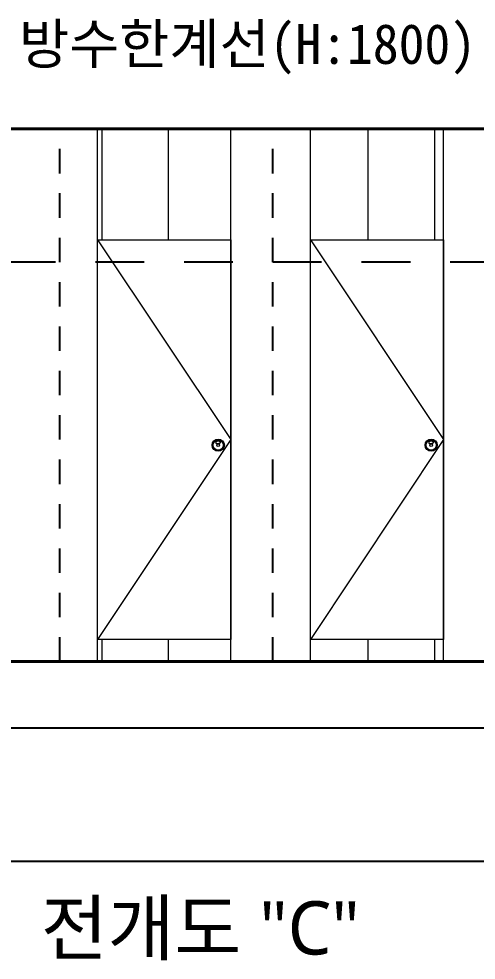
# Model space of a CAD drawing. Header units: millimetres. Extents: x -423835 to -174325, y -1379898 to -1311126.
# Drawn here: x -397087 to -395025, y -1363178 to -1358936 of the extents above; entities that cross this region are included whole.
import ezdxf
from ezdxf.enums import TextEntityAlignment as Align

# ---------------------------------------------------------------- set-up
doc = ezdxf.new("R2010")
doc.units = ezdxf.units.MM
doc.header["$LTSCALE"] = 100
doc.header["$MEASUREMENT"] = 0
doc.linetypes.add('HID', pattern=[2, 1.1, -0.9])
doc.layers.get('0').update_dxf_attribs({"linetype": 'CONTINUOUS'})
doc.layers.get('Defpoints').update_dxf_attribs({"color": 153, "linetype": 'CONTINUOUS'})
for name, color, linetype, lineweight in [('A-DWXK-OPEN', 1, 'HID', 15), ('A-ELEV-LIN1', 2, 'CONTINUOUS', 40), ('A-MKXS-TEXT1', 3, 'CONTINUOUS', 25), ('A-WAXK-PATT', 8, 'CONTINUOUS', 18), ('A-WAXM-CUBI', 6, 'CONTINUOUS', 20), ('A-XXXX-FIN2', 6, 'CONTINUOUS', 20), ('A-XXXX-TXT2', 3, 'CONTINUOUS', 25)]:
    doc.layers.add(name, color=color, linetype=linetype, lineweight=lineweight)
doc.layers.add('A-XXXX-NPLT', color=144, linetype='CONTINUOUS', lineweight=0, plot=False)
doc.layers.add('방수', color=7, linetype='HID')
doc.styles.add('돋움체', font='')
doc.styles.add('맑은 고딕', font='malgun.ttf')
doc.styles.get('돋움체').set_extended_font_data('DotumChe')
pattern_1 = [(90, (-398811.67, -1361832.08), (-300, 2e-14), []), (180, (-398811.7, -1361832.1), (-7e-14, -600), [])]

# ---------------------------------------------------------------- blocks, each defined once
blk = doc.blocks.new('큐비클')
at = {"layer": 'A-DWXK-OPEN', "ltscale": 50}
blk.add_lwpolyline([(0, 1900), (600, 1000), (0, 100)], dxfattribs=at)
at = {"layer": 'A-WAXM-CUBI'}
for p, q in [((0, 0), (0, 2400)), ((600, 0), (600, 2400)), ((532, 987.7), (539.1, 980.6)), ((556, 987.7), (548.9, 980.6))]:
    blk.add_line(p, q, dxfattribs=at)
blk.add_lwpolyline([(600, 100), (0, 100), (0, 1900), (600, 1900)], close=True, dxfattribs=at)
for radius in [27.5, 22.8, 6]:
    blk.add_circle((544, 975), radius, dxfattribs=at)
for radius, start, end in [(17.5, 46.6372, 133.3628), (7.5, 48.8226, 131.1774)]:
    blk.add_arc((544, 975), radius, start, end, dxfattribs=at)

msp = doc.modelspace()

# ---------------------------------------------------------------- hatches: boundary and pattern name
at = {"layer": 'A-WAXK-PATT'}
h = msp.add_hatch(dxfattribs=at)
h.set_pattern_fill('벽타일63', color=256, angle=90)
h.set_pattern_definition(pattern_1)
h.paths.add_polyline_path([(-396131.7, -1359432.1), (-396731.7, -1359432.1), (-396731.7, -1359932.1), (-396131.7, -1359932.1)])
h = msp.add_hatch(dxfattribs=at)
h.set_pattern_fill('벽타일63', color=256, angle=90)
h.set_pattern_definition(pattern_1)
h.paths.add_polyline_path([(-395171.7, -1359432.1), (-395771.7, -1359432.1), (-395771.7, -1359932.1), (-395171.7, -1359932.1)])
h = msp.add_hatch(dxfattribs=at)
h.set_pattern_fill('벽타일63', color=256, angle=90)
h.set_pattern_definition(pattern_1)
h.paths.add_polyline_path([(-396131.7, -1361732.1), (-396731.7, -1361732.1), (-396731.7, -1361832.1), (-396131.7, -1361832.1)])
h = msp.add_hatch(dxfattribs=at)
h.set_pattern_fill('벽타일63', color=256, angle=90)
h.set_pattern_definition(pattern_1)
h.paths.add_polyline_path([(-395171.7, -1361732.1), (-395771.7, -1361732.1), (-395771.7, -1361832.1), (-395171.7, -1361832.1)])

# ---------------------------------------------------------------- linework, layer by layer
at = {"color": 3, "ltscale": 2}
msp.add_line((-423835.4, -1362732.1), (-379750.4, -1362732.1), dxfattribs=at)
at = {"layer": 'A-ELEV-LIN1'}
msp.add_line((-398811.7, -1361832.1), (-393321.7, -1361832.1), dxfattribs=at)
msp.add_lwpolyline([(-393321.7, -1361832.1), (-393321.7, -1359432.1), (-398811.7, -1359432.1), (-398811.7, -1361832.1)], dxfattribs=at)
at = {"layer": 'A-XXXX-FIN2'}
msp.add_line((-391891.7, -1361832.1), (-400141.7, -1361832.1), dxfattribs=at)
at = {"layer": 'A-XXXX-NPLT'}
msp.add_line((-391721.7, -1359432.1), (-401071.7, -1359432.1), dxfattribs=at)
at = {"layer": 'Defpoints'}
msp.add_line((-380230.4, -1362132.1), (-423835.4, -1362132.1), dxfattribs=at)
at = {"layer": '방수', "color": 8}
for p, q in [((-396901.7, -1361832.1), (-396901.7, -1359432.1)), ((-395941.7, -1361832.1), (-395941.7, -1359432.1))]:
    msp.add_line(p, q, dxfattribs=at)
at = {"layer": '방수', "color": 2, "ltscale": 2}
msp.add_lwpolyline([(-393321.7, -1360032.1), (-398811.7, -1360032.1)], dxfattribs=at)

# ---------------------------------------------------------------- block references
for p in [(-396731.7, -1361832.1), (-395771.7, -1361832.1)]:
    msp.add_blockref('큐비클', p)

# ---------------------------------------------------------------- texts
at = {"layer": 'A-MKXS-TEXT1', "style": '돋움체'}
msp.add_text('방수한계선(H:1800)', height=180, dxfattribs=at).set_placement((-397085.5, -1359048.8), align=Align.MIDDLE_LEFT)
at = {"layer": 'A-XXXX-TXT2', "style": '맑은 고딕'}
msp.add_text('전개도 "C"', height=240, dxfattribs=at).set_placement((-396268.6, -1363032.1), align=Align.MIDDLE_CENTER)

doc.saveas('drawing.dxf')
